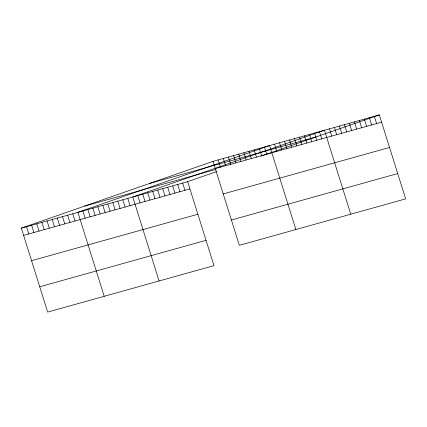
<?xml version="1.0" encoding="UTF-8"?>
<svg xmlns="http://www.w3.org/2000/svg" width="427" height="427" viewBox="0 0 427 427"><rect width="100%" height="100%" fill="white"/><g stroke="black" fill="none" stroke-linecap="round" stroke-linejoin="round"><path stroke-width="0.64" d="M216.852 171.505L187.661 181.672L213.975 265.642L47.664 312.1L21.35 228.13L213.025 161.358L379.336 114.9L405.65 198.87L239.339 245.328L213.025 161.358M260.94 156.143L379.336 114.9M149.776 183.391L316.081 136.939M215.299 168.612L381.61 122.154M84.605 206.097L215.987 169.396M21.35 228.13L187.661 181.672M23.624 235.378L189.93 188.921M223.23 193.927L389.541 147.47M31.555 260.694L197.866 214.242M231.407 220.012L397.718 173.554M39.732 286.779L206.038 240.326M374.346 116.299L376.619 123.547M369.355 117.692L371.629 124.94M364.37 119.085L366.638 126.333M359.379 120.478L361.653 127.726M354.389 121.871L356.662 129.125M349.398 123.264L351.672 130.518M344.413 124.657L346.681 131.911M339.422 126.05L341.696 133.304M334.432 127.443L336.706 134.697M329.441 128.842L331.715 136.09M350.77 214.205L324.456 130.235L132.776 197.002L159.09 280.971M319.465 131.628L321.739 138.876M314.475 133.021L316.749 140.269M309.484 134.414L311.758 141.668M304.499 135.807L306.767 143.061M299.508 137.2L301.777 144.454M294.518 138.594L296.792 145.847M289.527 139.987L291.801 147.24M284.537 141.385L286.811 148.633M279.552 142.778L281.82 150.026M274.561 144.171L276.835 151.42M295.884 229.534L269.57 145.564L77.895 212.331L104.209 296.301M264.43 147L266.704 154.254M259.29 148.436L261.564 155.69M254.15 149.872L256.424 157.125M249.01 151.307L251.284 158.561M243.87 152.743L246.139 159.997M238.73 154.179L240.999 161.433M233.59 155.615L235.859 162.868M228.45 157.051L230.719 164.304M223.305 158.486L225.579 165.74M218.165 159.922L220.439 167.176M182.671 183.066L184.944 190.314M177.68 184.459L179.954 191.712M172.689 185.852L174.963 193.105M167.704 187.245L169.973 194.498M162.714 188.638L164.987 195.892M157.723 190.036L159.997 197.285M152.733 191.429L155.006 198.678M147.747 192.823L150.016 200.071M142.757 194.216L145.031 201.464M137.766 195.609L140.04 202.857M127.79 198.395L130.059 205.649M122.8 199.788L125.074 207.042M117.809 201.181L120.083 208.435M112.819 202.579L115.093 209.828M107.834 203.973L110.102 211.221M102.843 205.366L105.111 212.614M97.852 206.759L100.126 214.007M92.862 208.152L95.136 215.405M87.871 209.545L90.145 216.799M82.886 210.938L85.154 218.192M72.755 213.767L75.029 221.021M67.615 215.203L69.889 222.456M62.475 216.638L64.744 223.892M57.335 218.074L59.604 225.328M52.195 219.515L54.464 226.764M47.05 220.951L49.324 228.199M41.91 222.387L44.184 229.635M36.77 223.823L39.044 231.071M31.63 225.259L33.904 232.507M26.49 226.694L28.764 233.943"/></g></svg>
